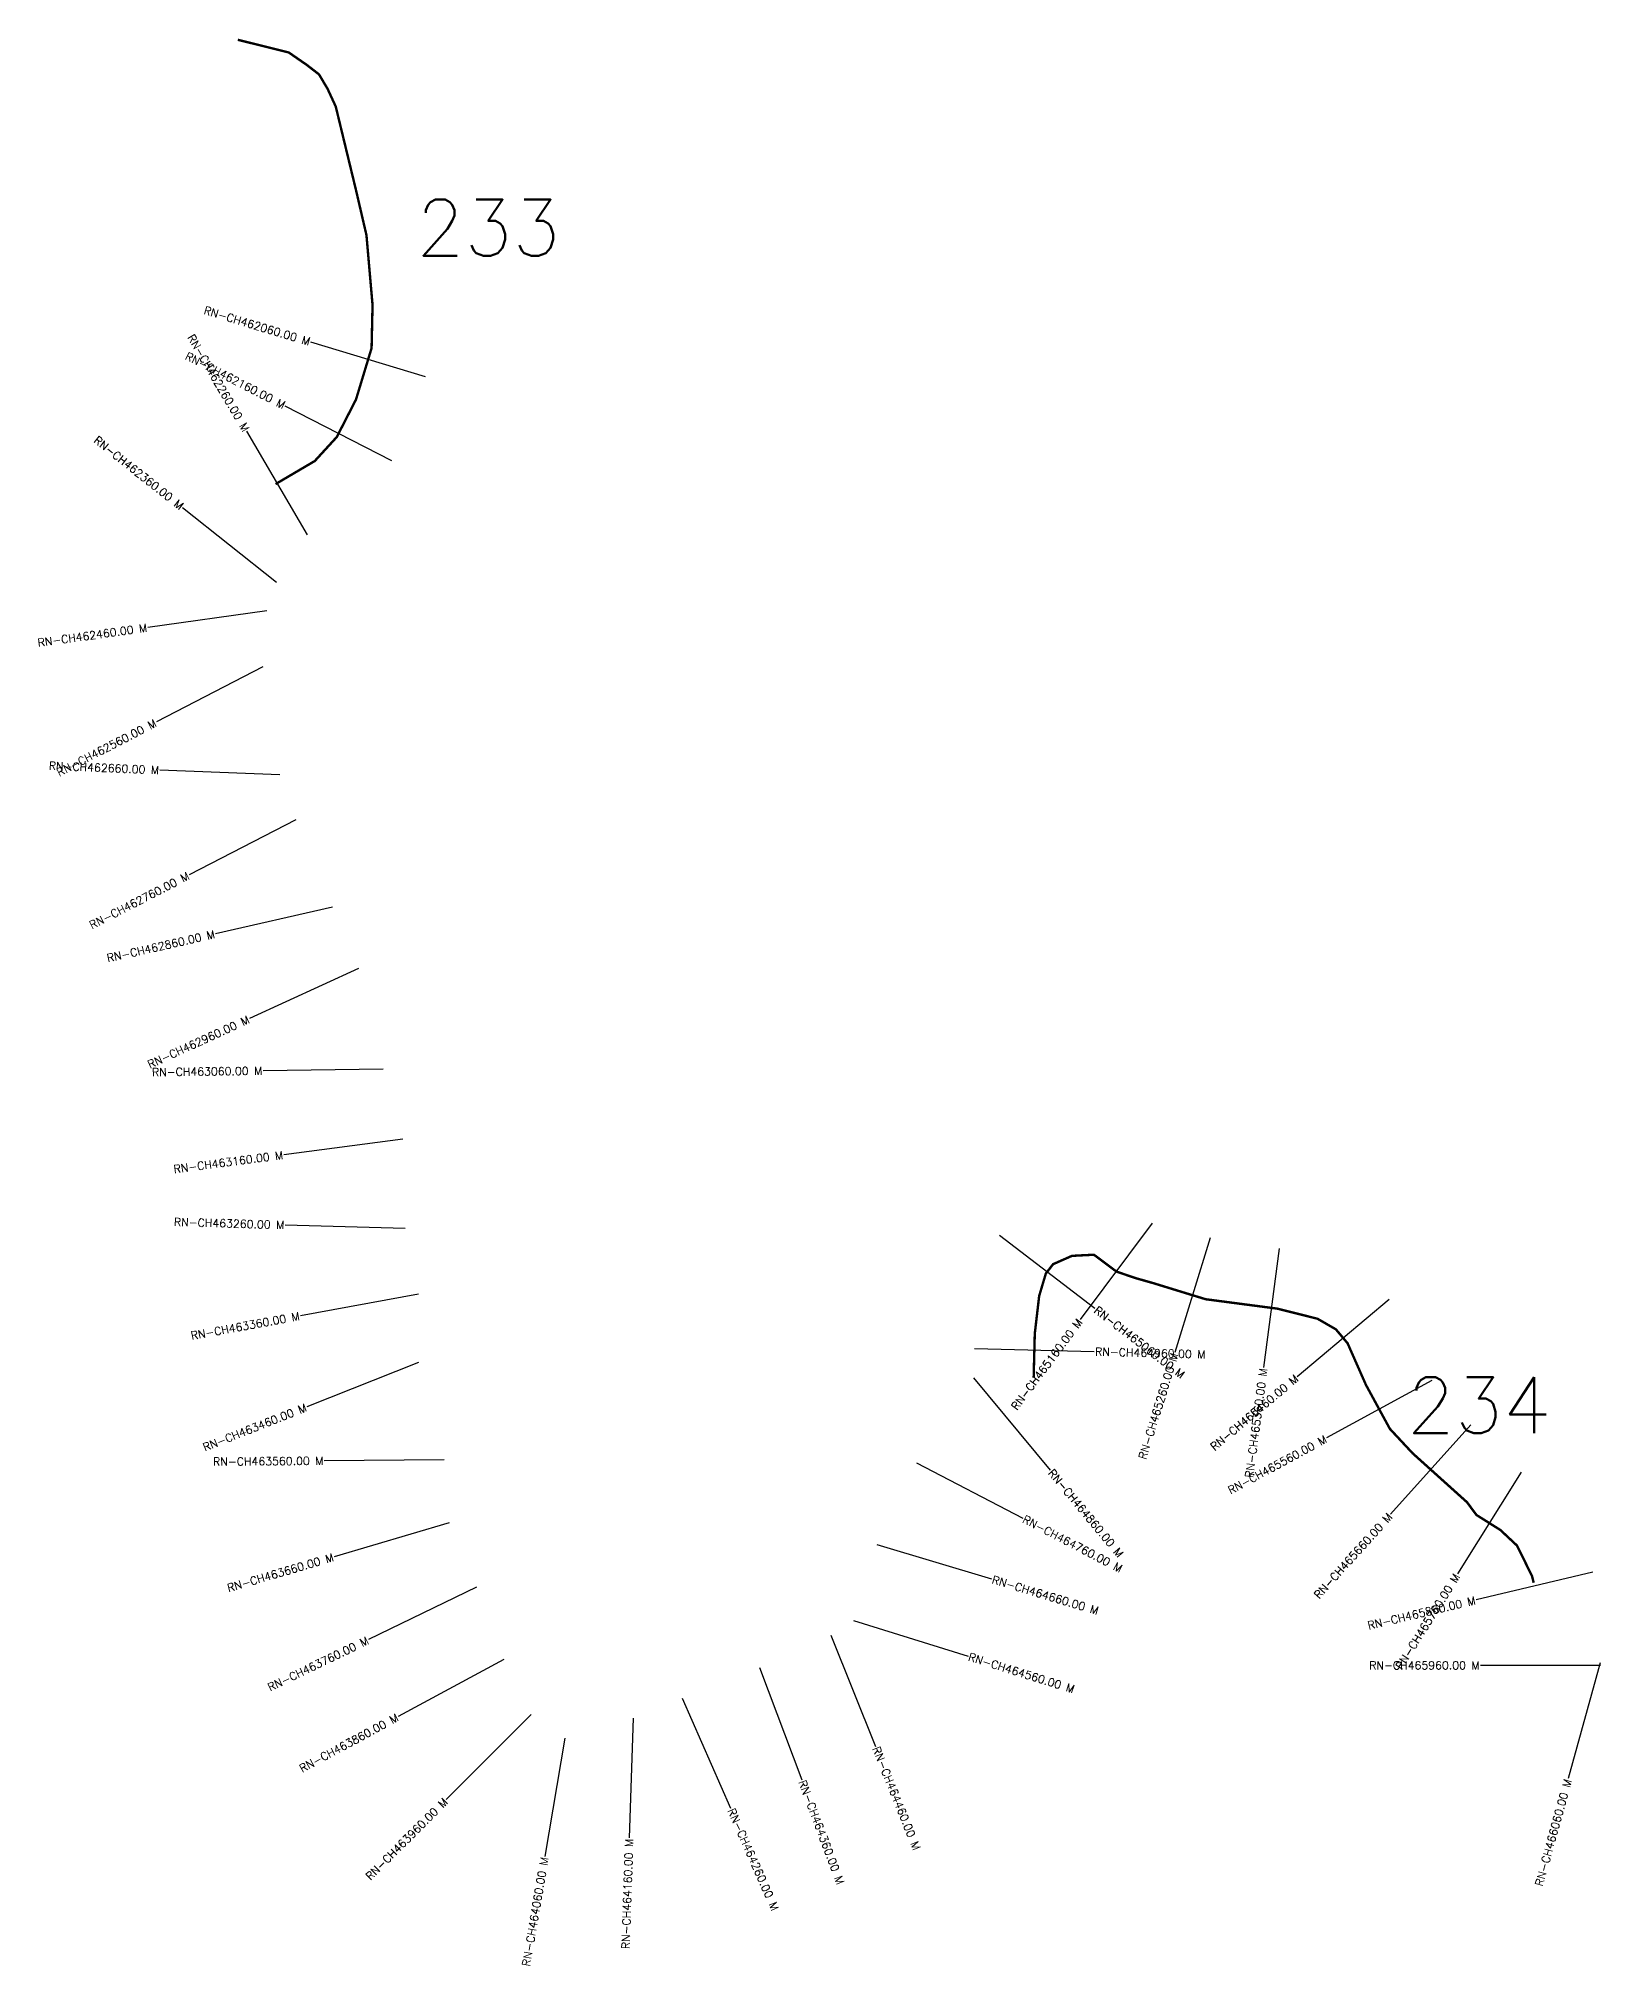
# Model space of a CAD drawing. Header units: metres. Extents: x 308589 to 313543, y 1909460 to 1912407.
# Drawn here: x 308589 to 310541, y 1909999 to 1912407 of the extents above; entities that cross this region are included whole.
import ezdxf
from ezdxf.enums import TextEntityAlignment as Align

# ---------------------------------------------------------------- set-up
doc = ezdxf.new("R2010")
doc.units = ezdxf.units.M
for name, color, linetype in [('CS', 134, 'Continuous'), ('CSMark', 6, 'Continuous'), ('NATURALLY PROTECTED', 3, 'Continuous')]:
    doc.layers.add(name, color=color, linetype=linetype)
doc.styles.get("Standard").update_dxf_attribs({"font": 'simplex.shx'})

msp = doc.modelspace()

# ---------------------------------------------------------------- linework, layer by layer
at = {"layer": 'CS'}
for p, q in [((309072.2, 1911983.7), (308928.7, 1912027.2)), ((309030.2, 1911878.7), (308896.8, 1911947.2)), ((308924.8, 1911786.4), (308848.9, 1911915.7)), ((308886.1, 1911727), (308768.6, 1911820.3)), ((308873.8, 1911691.4), (308725.2, 1911670.6)), ((308869, 1911621.6), (308735.8, 1911552.6)), ((308890.2, 1911486.4), (308740.3, 1911492.4)), ((308910.1, 1911430.3), (308776.7, 1911361.6)), ((308956, 1911321), (308809.7, 1911287.8)), ((308988.4, 1911244.4), (308852.1, 1911181.8)), ((309019.3, 1911118.7), (308869.3, 1911116.7)), ((309044, 1911031.2), (308895.3, 1911011.7)), ((309046.7, 1910919.5), (308896.8, 1910923.8)), ((309789.7, 1910911.1), (309908.8, 1910819.9)), ((309980.3, 1910926.1), (309890.5, 1910805.9)), ((310052.9, 1910907.9), (310008.7, 1910764.5)), ((310139.1, 1910894.7), (310119.5, 1910746)), ((309063.3, 1910837.5), (308915.8, 1910810.5)), ((310276.5, 1910830.9), (310161.7, 1910734.4)), ((309758.1, 1910769.5), (309908, 1910765.7)), ((309063.4, 1910752), (308923.9, 1910696.7)), ((309757, 1910733.1), (309852.8, 1910617.6)), ((310329.9, 1910729.6), (310198.2, 1910657.8)), ((310378.6, 1910674.1), (310278.2, 1910562.6)), ((309095.7, 1910630.4), (308945.7, 1910629.3)), ((309685.6, 1910626.7), (309818.7, 1910557.6)), ((310441.6, 1910614.9), (310361.9, 1910487.9)), ((309101.9, 1910551.9), (308958, 1910509.4)), ((309636.1, 1910524.7), (309779.7, 1910481.6)), ((310531, 1910490.2), (310385.1, 1910455.4)), ((309136.1, 1910471.3), (309001.1, 1910406)), ((309607, 1910429.9), (309750.2, 1910385.1)), ((309578.6, 1910411.6), (309634.6, 1910272.5)), ((309170, 1910381.2), (309038, 1910309.9)), ((309489.7, 1910371.2), (309542.4, 1910230.8)), ((310540.6, 1910373.7), (310390.6, 1910373.7)), ((310540, 1910376.9), (310500.2, 1910232.3)), ((309393, 1910332.5), (309453.5, 1910195.2)), ((309204.3, 1910312.3), (309098.2, 1910206.2)), ((309331.6, 1910307.9), (309326.7, 1910158)), ((309246.5, 1910282.7), (309221.2, 1910134.8))]:
    msp.add_line(p, q, dxfattribs=at)
at = {"layer": 'NATURALLY PROTECTED', "const_width": 3, "flags": 128}
for points in [[(308837.6, 1912405), (308901.3, 1912389.1), (308923.9, 1912373.5), (308939.1, 1912361.7), (308949.7, 1912343.9), (308960, 1912321.6), (308985.3, 1912217.2), (308998.4, 1912160.8), (309006, 1912073.5), (309004.8, 1912019.7), (308985.3, 1911955.4), (308961.3, 1911908.6), (308933.8, 1911878.6), (308884.8, 1911849.8)], [(309832.2, 1910733.1), (309833.6, 1910788.1), (309839.1, 1910835.3), (309847.4, 1910863.2), (309856.5, 1910875), (309880.1, 1910885.4), (309907.5, 1910886.8), (309935.8, 1910865.7), (309959.5, 1910857.6), (309981.7, 1910851.3), (310047.1, 1910831.2), (310136.9, 1910819.4), (310186.9, 1910806.8), (310209.9, 1910793.6), (310224.5, 1910776.2), (310247.5, 1910724.1), (310277.4, 1910669.2), (310305.9, 1910638.6), (310354.6, 1910594.8), (310373.7, 1910577.6), (310385.6, 1910561.6), (310415.5, 1910542.8), (310436.3, 1910523.3), (310455.1, 1910485.1), (310457.1, 1910476.9)]]:
    msp.add_lwpolyline(points, dxfattribs=at)

# ---------------------------------------------------------------- texts
at = {"char_height": 70, "attachment_point": 1}
for s, insert in [('233', (309060.6, 1912205.2)), ('234', (310298.5, 1910733.7))]:
    msp.add_mtext_dynamic_manual_height_columns(s, width=95.172, gutter_width=1, heights=[0], dxfattribs=dict(at, insert=insert))
at = {"layer": 'CSMark'}
for s, rotation, p in [('RN-CH462060.00 M', 343.1608, (308927.7, 1912027.5)), ('RN-CH462260.00 M', 300.425, (308848.4, 1911916.6)), ('RN-CH462160.00 M', 332.825, (308895.9, 1911947.7)), ('RN-CH462360.00 M', 321.5645, (308767.8, 1911820.9)), ('RN-CH462460.00 M', 7.9605, (308724.2, 1911670.5)), ('RN-CH462560.00 M', 27.4091, (308734.9, 1911552.1)), ('RN-CH462660.00 M', 357.7072, (308739.3, 1911492.4)), ('RN-CH462760.00 M', 27.2591, (308775.9, 1911361.1)), ('RN-CH462860.00 M', 12.7606, (308808.8, 1911287.6)), ('RN-CH462960.00 M', 24.6684, (308851.2, 1911181.4)), ('RN-CH463060.00 M', 0.7598, (308868.3, 1911116.7)), ('RN-CH463160.00 M', 7.4754, (308894.3, 1911011.6)), ('RN-CH463260.00 M', 358.3577, (308895.8, 1910923.9)), ('RN-CH463360.00 M', 10.381, (308914.8, 1910810.3)), ('RN-CH465160.00 M', 53.2549, (309889.9, 1910805.1)), ('RN-CH465260.00 M', 72.8677, (310008.4, 1910763.6)), ('RN-CH465360.00 M', 82.4954, (310119.4, 1910745)), ('RN-CH465460.00 M', 40.0272, (310160.9, 1910733.8)), ('RN-CH463460.00 M', 21.6054, (308923, 1910696.4)), ('RN-CH465560.00 M', 28.5712, (310197.3, 1910657.4)), ('RN-CH463560.00 M', 0.4334, (308944.7, 1910629.3)), ('RN-CH465660.00 M', 48.0263, (310277.6, 1910561.9)), ('RN-CH463660.00 M', 16.4577, (308957.1, 1910509.1)), ('RN-CH465760.00 M', 57.8896, (310361.4, 1910487)), ('RN-CH465860.00 M', 13.4157, (310384.1, 1910455.1)), ('RN-CH463760.00 M', 25.8097, (309000.2, 1910405.6)), ('RN-CH463860.00 M', 28.3609, (309037.2, 1910309.5)), ('RN-CH466060.00 M', 74.6145, (310500, 1910231.3)), ('RN-CH463960.00 M', 45.0173, (309097.5, 1910205.5)), ('RN-CH464160.00 M', 88.1237, (309326.7, 1910157)), ('RN-CH464060.00 M', 80.2785, (309221, 1910133.9))]:
    msp.add_text(s, height=10, rotation=rotation, dxfattribs=at).set_placement(p, align=Align.MIDDLE_RIGHT)
for s, rotation, p in [('RN-CH465060.00 M', 322.5374, (309909.6, 1910819.3)), ('RN-CH464960.00 M', 358.5482, (309909, 1910765.7)), ('RN-CH464860.00 M', 309.6579, (309853.4, 1910616.8)), ('RN-CH464760.00 M', 332.5834, (309819.6, 1910557.2)), ('RN-CH464660.00 M', 343.2949, (309780.7, 1910481.3)), ('RN-CH464560.00 M', 342.6244, (309751.1, 1910384.8)), ('RN-CH464460.00 M', 291.9553, (309635, 1910271.6)), ('RN-CH464360.00 M', 290.5391, (309542.7, 1910229.8)), ('RN-CH464260.00 M', 293.778, (309453.9, 1910194.3))]:
    msp.add_text(s, height=10, rotation=rotation, dxfattribs=at).set_placement(p, align=Align.MIDDLE_LEFT)
msp.add_text('RN-CH465960.00 M', height=10, dxfattribs=at).set_placement((310389.6, 1910373.7), align=Align.MIDDLE_RIGHT)

doc.saveas('drawing.dxf')
